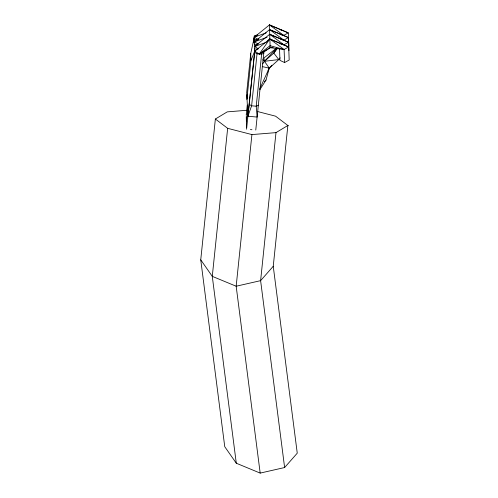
<?xml version="1.0" encoding="UTF-8"?>
<svg xmlns="http://www.w3.org/2000/svg" width="498" height="498" viewBox="0 0 498 498"><rect width="100%" height="100%" fill="white"/><g stroke="black" fill="none" stroke-linecap="round" stroke-linejoin="round"><path stroke-width="0.75" d="M257.933 111.627L275.581 116.183L287.869 125.484L273.246 266.287L297.256 453.168L284.619 467.535L260.18 473.1L236.289 463.221L224.754 446.7L200.744 259.825L215.366 119.022L227.25 111.876L247.556 110.226M215.366 119.022L227.654 128.322L212.279 276.346L236.289 463.221M288.84 45.916L288.298 32.868L269.455 24.9L254.316 37.157L250.749 53.473L246.703 92.466L247.911 116.239L257.117 117.061L263.865 52.072L270.159 47.69L273.24 47.571M246.871 99.513L250.924 60.519L250.749 53.473M253.569 42.865L253.731 41.334M253.887 39.803L254.285 35.98L256.551 35.065M246.217 115.144L247.251 105.203M253.992 40.251L254.316 37.157L257.497 35.022M246.429 121.792L247.736 109.193L247.637 105.165M246.56 129.237L254.659 51.25L269.804 38.993L288.647 46.968L284.084 49.495L270.159 47.69L259.321 54.014L254.659 51.25L250.924 60.519M254.69 52.427L257.018 53.809L251.621 105.8L247.911 116.239L254.69 52.427L254.285 35.98M288.442 125.533L287.869 125.484L275.985 132.63L251.92 134.584L236.17 286.226L260.18 473.1M263.896 53.249L261.618 54.22L256.221 106.211L257.117 117.061L255.767 130.059M275.985 132.63L260.61 280.654L284.619 467.535M259.832 89.733L266.019 80.053L269.262 68.114L271.864 65.313M268.08 70.716L269.262 68.114L278.799 59.573L280.15 57.849M259.763 88.862L269.262 68.114L264.457 61.304L262.807 59.723M276.894 48.225L273.813 53.093L264.457 61.304L262.67 63.812M276.67 48.088L263.952 57.949L264.457 61.304L278.799 59.573L279.565 58.353M263.865 52.072L259.321 54.014L269.804 38.993L288.647 46.968M277.423 48.505L273.813 53.093L278.799 59.573M273.246 266.287L260.61 280.654L236.17 286.226L212.279 276.346L200.744 259.825M264.457 61.304L276.764 48.163M267.152 41.577L269.804 38.993L284.084 49.495L284.619 62.543L289.182 60.009L288.529 42.268L269.686 34.3L254.546 46.557L258.537 48.922M264.426 81.566L266.019 80.053M258.425 44.222L254.428 41.857L269.574 29.6L288.417 37.568L288.952 50.615M259.321 54.014L270.041 45.692L284.084 49.495M267.015 37.306L254.428 41.857L258.879 38.863M266.43 42.262L254.546 46.557L257.086 44.845M280.044 34.399L283.736 35.402L288.298 32.868L269.455 24.9L269.754 34.81M283.854 40.101L288.417 37.568L269.574 29.6L283.854 40.101L280.897 39.298M280.274 43.799L283.966 44.801L288.529 42.268L269.686 34.3L270.159 47.69M254.428 41.857L255.729 41.303M254.546 46.557L256.495 45.723M254.659 51.25L255.96 50.703M258.493 105.24L256.221 106.211L251.621 105.8L249.286 104.418M266.2 32.862L254.316 37.157L258.306 39.523M254.372 39.504L257.441 39.778M254.484 44.204L257.553 44.478M254.603 48.904L257.671 49.178M257.018 53.809L261.618 54.22M250.394 129.58L251.932 129.717M262.278 66.62L269.262 68.114M227.654 128.322L251.92 134.584M280.667 29.905L283.623 30.702M281.065 34.163L283.069 35.09M281.295 43.563L283.3 44.49M284.619 62.543L279.938 60.376L279.54 48.767M269.455 24.9L283.736 35.402M269.686 34.3L283.966 44.801M246.902 94.701L247.232 98.423M247.855 113.893L247.911 116.239M246.255 116.625L246.522 127.756"/></g></svg>
